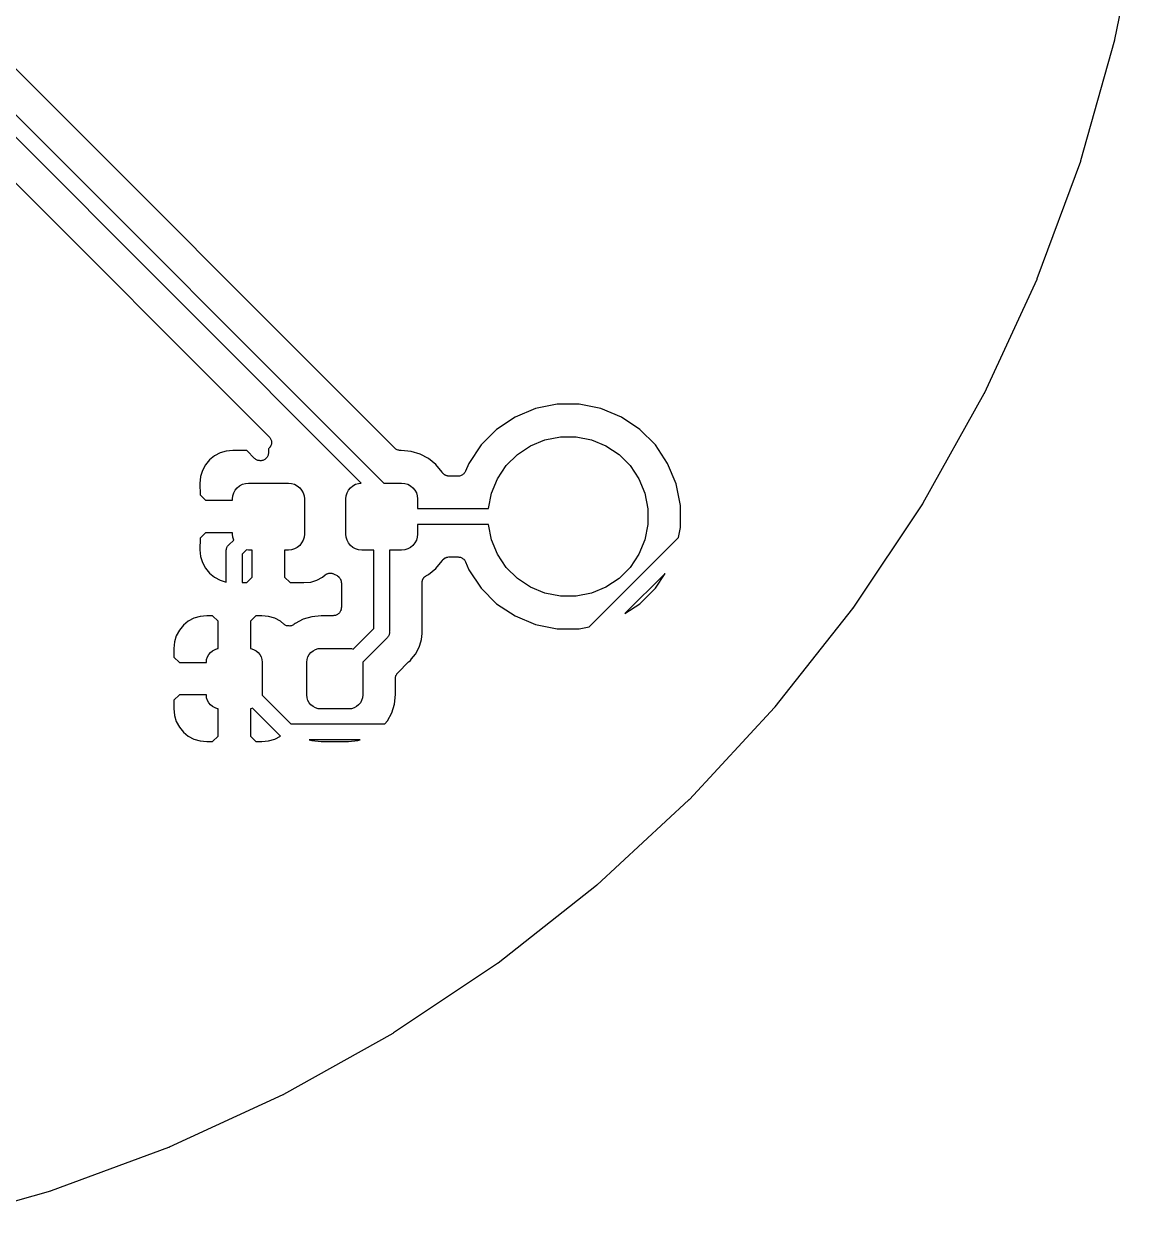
# Model space of a CAD drawing. Extents: x 123.4 to 173.6, y -130.1 to -79.9.
# Drawn here: x 155.84 to 173.32, y -129.34 to -110.62 of the extents above; entities that cross this region are included whole.
import ezdxf

# ---------------------------------------------------------------- set-up
doc = ezdxf.new("R2010")
doc.units = 0
doc.header["$MEASUREMENT"] = 0
doc.layers.add('BLACK', color=7, linetype='CONTINUOUS')

msp = doc.modelspace()

# ---------------------------------------------------------------- linework, layer by layer
at = {"layer": 'BLACK', "linetype": 'CONTINUOUS'}
for p, q in [((173.322, -108.937), (172.939, -110.862)), ((161.656, -117.262), (155.356, -110.962)), ((172.937, -110.872), (172.404, -112.762)), ((172.938, -110.868), (172.937, -110.872)), ((172.939, -110.864), (172.938, -110.868)), ((172.939, -110.862), (172.939, -110.864)), ((154.941, -111.266), (161.485, -117.81)), ((161.133, -117.811), (154.797, -111.475)), ((155.376, -112.772), (159.689, -117.085)), ((172.401, -112.771), (171.721, -114.613)), ((172.402, -112.767), (172.401, -112.771)), ((172.403, -112.763), (172.402, -112.767)), ((172.404, -112.762), (172.403, -112.763)), ((171.717, -114.622), (170.895, -116.405)), ((171.719, -114.618), (171.717, -114.622)), ((171.721, -114.615), (171.719, -114.618)), ((171.721, -114.613), (171.721, -114.615)), ((170.891, -116.414), (169.932, -118.127)), ((170.893, -116.411), (170.891, -116.414)), ((170.895, -116.407), (170.893, -116.411)), ((170.895, -116.405), (170.895, -116.407)), ((163.862, -116.645), (163.542, -116.777)), ((164.202, -116.577), (163.862, -116.645)), ((164.548, -116.577), (164.202, -116.577)), ((164.888, -116.645), (164.548, -116.577)), ((165.208, -116.777), (164.888, -116.645)), ((163.542, -116.777), (163.254, -116.969)), ((165.496, -116.969), (165.208, -116.777)), ((163.254, -116.969), (163.009, -117.214)), ((165.741, -117.214), (165.496, -116.969)), ((159.689, -117.085), (159.69, -117.086)), ((159.69, -117.086), (159.69, -117.086)), ((159.69, -117.086), (159.69, -117.086)), ((159.69, -117.086), (159.69, -117.086)), ((159.69, -117.086), (159.698, -117.096)), ((159.698, -117.096), (159.705, -117.105)), ((159.705, -117.105), (159.705, -117.106)), ((159.705, -117.106), (159.705, -117.106)), ((159.705, -117.106), (159.711, -117.117)), ((159.711, -117.117), (159.717, -117.127)), ((159.72, -117.213), (159.716, -117.224)), ((159.717, -117.127), (159.717, -117.128)), ((159.717, -117.128), (159.717, -117.128)), ((159.717, -117.128), (159.72, -117.14)), ((159.72, -117.14), (159.724, -117.151)), ((159.723, -117.201), (159.72, -117.213)), ((159.725, -117.189), (159.723, -117.201)), ((159.723, -117.201), (159.723, -117.201)), ((159.723, -117.201), (159.723, -117.201)), ((159.724, -117.151), (159.724, -117.151)), ((159.724, -117.151), (159.724, -117.152)), ((159.724, -117.152), (159.725, -117.164)), ((159.725, -117.164), (159.726, -117.176)), ((159.726, -117.176), (159.725, -117.189)), ((159.726, -117.176), (159.726, -117.176)), ((159.726, -117.176), (159.726, -117.176)), ((163.009, -117.214), (162.817, -117.502)), ((163.783, -117.227), (164.01, -117.133)), ((164.01, -117.133), (164.252, -117.085)), ((164.252, -117.085), (164.498, -117.085)), ((164.498, -117.085), (164.74, -117.133)), ((164.74, -117.133), (164.967, -117.227)), ((165.933, -117.502), (165.741, -117.214)), ((158.831, -117.386), (158.754, -117.449)), ((158.92, -117.338), (158.831, -117.386)), ((159.015, -117.309), (158.92, -117.338)), ((159.121, -117.299), (159.015, -117.309)), ((159.339, -117.301), (159.121, -117.299)), ((159.461, -117.424), (159.339, -117.301)), ((159.655, -117.405), (159.648, -117.415)), ((159.656, -117.405), (159.655, -117.405)), ((159.655, -117.405), (159.655, -117.405)), ((159.661, -117.394), (159.656, -117.405)), ((159.667, -117.384), (159.661, -117.394)), ((159.671, -117.372), (159.667, -117.383)), ((159.667, -117.383), (159.667, -117.384)), ((159.667, -117.384), (159.667, -117.384)), ((159.675, -117.36), (159.671, -117.372)), ((159.676, -117.348), (159.675, -117.36)), ((159.675, -117.36), (159.675, -117.36)), ((159.675, -117.36), (159.675, -117.36)), ((159.677, -117.336), (159.676, -117.348)), ((159.679, -117.273), (159.677, -117.274)), ((159.677, -117.274), (159.677, -117.334)), ((159.677, -117.334), (159.677, -117.335)), ((159.677, -117.335), (159.677, -117.335)), ((159.677, -117.335), (159.677, -117.335)), ((159.677, -117.335), (159.677, -117.336)), ((159.688, -117.265), (159.679, -117.273)), ((159.696, -117.256), (159.688, -117.265)), ((159.688, -117.265), (159.688, -117.265)), ((159.688, -117.265), (159.688, -117.265)), ((159.704, -117.246), (159.696, -117.256)), ((159.71, -117.235), (159.704, -117.246)), ((159.704, -117.246), (159.704, -117.246)), ((159.704, -117.246), (159.704, -117.246)), ((159.716, -117.225), (159.71, -117.235)), ((159.716, -117.224), (159.716, -117.224)), ((159.716, -117.224), (159.716, -117.225)), ((161.665, -117.269), (161.656, -117.262)), ((161.674, -117.277), (161.665, -117.269)), ((161.675, -117.277), (161.674, -117.277)), ((161.674, -117.277), (161.674, -117.277)), ((161.685, -117.283), (161.675, -117.277)), ((161.695, -117.289), (161.685, -117.283)), ((161.696, -117.289), (161.695, -117.289)), ((161.697, -117.289), (161.696, -117.289)), ((161.708, -117.293), (161.697, -117.289)), ((161.719, -117.296), (161.708, -117.293)), ((161.72, -117.296), (161.719, -117.296)), ((161.732, -117.298), (161.72, -117.296)), ((161.72, -117.296), (161.72, -117.296)), ((161.744, -117.299), (161.732, -117.298)), ((161.745, -117.299), (161.744, -117.299)), ((161.759, -117.299), (161.745, -117.299)), ((161.745, -117.299), (161.745, -117.299)), ((161.745, -117.299), (161.745, -117.299)), ((161.745, -117.299), (161.745, -117.299)), ((161.913, -117.314), (161.759, -117.299)), ((162.056, -117.357), (161.913, -117.314)), ((162.187, -117.428), (162.056, -117.357)), ((163.404, -117.538), (163.578, -117.364)), ((163.578, -117.364), (163.783, -117.227)), ((164.967, -117.227), (165.172, -117.364)), ((165.172, -117.364), (165.346, -117.538)), ((158.691, -117.526), (158.643, -117.615)), ((158.754, -117.449), (158.691, -117.526)), ((159.47, -117.431), (159.461, -117.424)), ((159.479, -117.439), (159.47, -117.431)), ((159.48, -117.439), (159.479, -117.439)), ((159.491, -117.445), (159.48, -117.439)), ((159.48, -117.439), (159.48, -117.439)), ((159.501, -117.451), (159.491, -117.445)), ((159.502, -117.451), (159.501, -117.451)), ((159.501, -117.451), (159.501, -117.451)), ((159.513, -117.455), (159.502, -117.451)), ((159.525, -117.458), (159.513, -117.455)), ((159.538, -117.459), (159.525, -117.458)), ((159.525, -117.458), (159.525, -117.458)), ((159.525, -117.458), (159.525, -117.458)), ((159.55, -117.461), (159.538, -117.459)), ((159.562, -117.46), (159.55, -117.461)), ((159.55, -117.461), (159.55, -117.461)), ((159.55, -117.461), (159.55, -117.461)), ((159.574, -117.458), (159.562, -117.46)), ((159.575, -117.458), (159.574, -117.458)), ((159.587, -117.455), (159.575, -117.458)), ((159.575, -117.458), (159.575, -117.458)), ((159.598, -117.451), (159.587, -117.455)), ((159.609, -117.446), (159.598, -117.451)), ((159.598, -117.451), (159.598, -117.451)), ((159.598, -117.451), (159.598, -117.451)), ((159.62, -117.44), (159.609, -117.446)), ((159.63, -117.432), (159.62, -117.44)), ((159.62, -117.44), (159.62, -117.44)), ((159.62, -117.44), (159.62, -117.44)), ((159.639, -117.424), (159.63, -117.432)), ((159.64, -117.424), (159.639, -117.424)), ((159.639, -117.424), (159.639, -117.424)), ((159.648, -117.415), (159.64, -117.424)), ((162.303, -117.522), (162.187, -117.428)), ((162.399, -117.64), (162.303, -117.522)), ((162.817, -117.502), (162.767, -117.624)), ((163.267, -117.743), (163.404, -117.538)), ((165.346, -117.538), (165.483, -117.743)), ((166.065, -117.822), (165.933, -117.502)), ((158.614, -117.71), (158.604, -117.815)), ((158.643, -117.615), (158.614, -117.71)), ((162.402, -117.645), (162.399, -117.64)), ((162.406, -117.65), (162.402, -117.645)), ((162.41, -117.655), (162.406, -117.65)), ((162.414, -117.659), (162.41, -117.655)), ((162.417, -117.664), (162.414, -117.659)), ((162.422, -117.668), (162.417, -117.664)), ((162.427, -117.673), (162.422, -117.668)), ((162.432, -117.676), (162.427, -117.673)), ((162.436, -117.68), (162.432, -117.676)), ((162.442, -117.683), (162.436, -117.68)), ((162.448, -117.687), (162.442, -117.683)), ((162.453, -117.689), (162.448, -117.687)), ((162.458, -117.692), (162.453, -117.689)), ((162.464, -117.694), (162.458, -117.692)), ((162.471, -117.696), (162.464, -117.694)), ((162.476, -117.698), (162.471, -117.696)), ((162.481, -117.699), (162.476, -117.698)), ((162.488, -117.7), (162.481, -117.699)), ((162.495, -117.701), (162.488, -117.7)), ((162.501, -117.701), (162.495, -117.701)), ((162.506, -117.702), (162.501, -117.701)), ((162.508, -117.702), (162.506, -117.702)), ((162.649, -117.702), (162.508, -117.702)), ((162.661, -117.701), (162.649, -117.702)), ((162.673, -117.7), (162.661, -117.701)), ((162.674, -117.7), (162.673, -117.7)), ((162.685, -117.696), (162.674, -117.7)), ((162.674, -117.7), (162.674, -117.7)), ((162.697, -117.693), (162.685, -117.696)), ((162.698, -117.692), (162.697, -117.693)), ((162.697, -117.693), (162.697, -117.693)), ((162.708, -117.687), (162.698, -117.692)), ((162.719, -117.681), (162.708, -117.687)), ((162.72, -117.681), (162.719, -117.681)), ((162.719, -117.681), (162.719, -117.681)), ((162.729, -117.673), (162.72, -117.681)), ((162.738, -117.666), (162.729, -117.673)), ((162.739, -117.665), (162.738, -117.666)), ((162.747, -117.656), (162.739, -117.665)), ((162.739, -117.665), (162.739, -117.665)), ((162.754, -117.647), (162.747, -117.656)), ((162.755, -117.646), (162.754, -117.646)), ((162.754, -117.646), (162.754, -117.647)), ((162.76, -117.636), (162.755, -117.646)), ((162.766, -117.625), (162.76, -117.636)), ((162.767, -117.624), (162.766, -117.625)), ((162.767, -117.624), (162.767, -117.624)), ((162.767, -117.624), (162.767, -117.624)), ((162.767, -117.624), (162.767, -117.624)), ((163.173, -117.97), (163.267, -117.743)), ((165.483, -117.743), (165.577, -117.97)), ((158.604, -117.815), (158.606, -117.996)), ((159.12, -118.011), (159.134, -117.964)), ((159.134, -117.964), (159.157, -117.921)), ((159.157, -117.921), (159.188, -117.883)), ((159.188, -117.883), (159.226, -117.852)), ((159.226, -117.852), (159.269, -117.829)), ((159.269, -117.829), (159.316, -117.815)), ((159.316, -117.815), (159.365, -117.81)), ((159.365, -117.81), (159.99, -117.81)), ((159.99, -117.81), (160.039, -117.815)), ((160.039, -117.815), (160.086, -117.829)), ((160.086, -117.829), (160.129, -117.852)), ((160.129, -117.852), (160.167, -117.883)), ((160.167, -117.883), (160.198, -117.921)), ((160.198, -117.921), (160.221, -117.964)), ((160.221, -117.964), (160.235, -118.011)), ((160.895, -118.011), (160.909, -117.964)), ((160.909, -117.964), (160.932, -117.921)), ((160.932, -117.921), (160.963, -117.883)), ((160.963, -117.883), (161.001, -117.852)), ((161.001, -117.852), (161.044, -117.829)), ((161.044, -117.829), (161.091, -117.815)), ((161.091, -117.815), (161.133, -117.811)), ((161.485, -117.81), (161.765, -117.81)), ((161.765, -117.81), (161.814, -117.815)), ((161.814, -117.815), (161.861, -117.829)), ((161.861, -117.829), (161.904, -117.852)), ((161.904, -117.852), (161.942, -117.883)), ((161.942, -117.883), (161.973, -117.921)), ((161.973, -117.921), (161.996, -117.964)), ((161.996, -117.964), (162.01, -118.011)), ((166.133, -118.162), (166.065, -117.822)), ((158.606, -117.996), (158.691, -118.081)), ((158.691, -118.081), (159.115, -118.081)), ((159.115, -118.06), (159.12, -118.011)), ((159.115, -118.081), (159.115, -118.06)), ((160.235, -118.011), (160.24, -118.06)), ((160.24, -118.06), (160.24, -118.61)), ((160.89, -118.06), (160.895, -118.011)), ((160.89, -118.61), (160.89, -118.06)), ((162.01, -118.011), (162.015, -118.06)), ((162.015, -118.06), (162.015, -118.21)), ((163.125, -118.21), (163.173, -117.97)), ((165.577, -117.97), (165.625, -118.212)), ((169.926, -118.136), (168.836, -119.768)), ((169.928, -118.132), (169.926, -118.136)), ((169.931, -118.129), (169.928, -118.132)), ((169.932, -118.127), (169.931, -118.129)), ((162.015, -118.21), (163.125, -118.21)), ((165.625, -118.212), (165.625, -118.458)), ((166.133, -118.508), (166.133, -118.162)), ((163.125, -118.46), (162.015, -118.46)), ((162.015, -118.46), (162.015, -118.61)), ((163.173, -118.7), (163.125, -118.46)), ((165.625, -118.458), (165.577, -118.7)), ((166.102, -118.664), (166.133, -118.508)), ((158.606, -118.674), (158.604, -118.855)), ((158.691, -118.589), (158.606, -118.674)), ((159.115, -118.589), (158.691, -118.589)), ((159.058, -118.777), (159.133, -118.703)), ((159.115, -118.61), (159.115, -118.589)), ((159.12, -118.659), (159.115, -118.61)), ((159.133, -118.703), (159.12, -118.659)), ((160.221, -118.706), (160.198, -118.749)), ((160.235, -118.659), (160.221, -118.706)), ((160.24, -118.61), (160.235, -118.659)), ((160.895, -118.659), (160.89, -118.61)), ((160.909, -118.706), (160.895, -118.659)), ((160.932, -118.749), (160.909, -118.706)), ((161.996, -118.706), (161.973, -118.749)), ((162.01, -118.659), (161.996, -118.706)), ((162.015, -118.61), (162.01, -118.659)), ((163.267, -118.927), (163.173, -118.7)), ((164.704, -120.062), (166.102, -118.664)), ((165.577, -118.7), (165.483, -118.927)), ((158.604, -118.855), (158.614, -118.96)), ((159.017, -118.864), (159.019, -118.845)), ((159.017, -118.87), (159.017, -118.864)), ((159.017, -118.864), (159.017, -118.864)), ((159.017, -118.876), (159.017, -118.87)), ((159.017, -119.361), (159.017, -118.876)), ((159.019, -118.845), (159.026, -118.822)), ((159.026, -118.822), (159.038, -118.8)), ((159.038, -118.8), (159.054, -118.781)), ((159.054, -118.781), (159.058, -118.777)), ((159.332, -118.857), (159.267, -118.922)), ((159.365, -118.86), (159.332, -118.857)), ((159.423, -118.86), (159.365, -118.86)), ((159.423, -119.284), (159.423, -118.86)), ((159.99, -118.86), (159.931, -118.86)), ((159.931, -118.86), (159.931, -119.284)), ((160.039, -118.855), (159.99, -118.86)), ((160.086, -118.841), (160.039, -118.855)), ((160.129, -118.818), (160.086, -118.841)), ((160.167, -118.787), (160.129, -118.818)), ((160.198, -118.749), (160.167, -118.787)), ((160.963, -118.787), (160.932, -118.749)), ((161.001, -118.818), (160.963, -118.787)), ((161.044, -118.841), (161.001, -118.818)), ((161.091, -118.855), (161.044, -118.841)), ((161.14, -118.86), (161.091, -118.855)), ((161.328, -118.86), (161.14, -118.86)), ((161.327, -120.088), (161.328, -118.86)), ((161.765, -118.86), (161.577, -118.86)), ((161.577, -118.86), (161.577, -120.134)), ((161.814, -118.855), (161.765, -118.86)), ((161.861, -118.841), (161.814, -118.855)), ((161.904, -118.818), (161.861, -118.841)), ((161.942, -118.787), (161.904, -118.818)), ((161.973, -118.749), (161.942, -118.787)), ((158.614, -118.96), (158.643, -119.055)), ((158.643, -119.055), (158.691, -119.144)), ((159.267, -118.922), (159.267, -119.369)), ((162.303, -119.148), (162.398, -119.031)), ((162.398, -119.031), (162.4, -119.029)), ((162.4, -119.029), (162.403, -119.024)), ((162.403, -119.024), (162.407, -119.019)), ((162.407, -119.019), (162.411, -119.013)), ((162.411, -119.013), (162.415, -119.009)), ((162.415, -119.009), (162.418, -119.005)), ((162.418, -119.005), (162.424, -119.001)), ((162.424, -119.001), (162.429, -118.996)), ((162.429, -118.996), (162.433, -118.993)), ((162.433, -118.993), (162.438, -118.989)), ((162.438, -118.989), (162.444, -118.986)), ((162.444, -118.986), (162.449, -118.982)), ((162.449, -118.982), (162.455, -118.98)), ((162.455, -118.98), (162.459, -118.978)), ((162.459, -118.978), (162.466, -118.976)), ((162.466, -118.976), (162.472, -118.973)), ((162.472, -118.973), (162.478, -118.972)), ((162.478, -118.972), (162.483, -118.97)), ((162.483, -118.97), (162.49, -118.97)), ((162.49, -118.97), (162.497, -118.968)), ((162.497, -118.968), (162.502, -118.969)), ((162.502, -118.969), (162.508, -118.968)), ((162.508, -118.968), (162.649, -118.968)), ((162.649, -118.968), (162.65, -118.968)), ((162.65, -118.968), (162.65, -118.968)), ((162.65, -118.968), (162.65, -118.968)), ((162.65, -118.968), (162.651, -118.968)), ((162.651, -118.968), (162.663, -118.969)), ((162.663, -118.969), (162.675, -118.971)), ((162.675, -118.971), (162.675, -118.971)), ((162.675, -118.971), (162.676, -118.971)), ((162.676, -118.971), (162.687, -118.974)), ((162.687, -118.974), (162.699, -118.978)), ((162.699, -118.978), (162.699, -118.978)), ((162.699, -118.978), (162.7, -118.978)), ((162.7, -118.978), (162.71, -118.984)), ((162.71, -118.984), (162.72, -118.99)), ((162.72, -118.99), (162.721, -118.99)), ((162.721, -118.99), (162.721, -118.99)), ((162.721, -118.99), (162.73, -118.998)), ((162.73, -118.998), (162.739, -119.005)), ((162.739, -119.005), (162.74, -119.006)), ((162.74, -119.006), (162.74, -119.006)), ((162.74, -119.006), (162.748, -119.015)), ((162.748, -119.015), (162.755, -119.025)), ((162.755, -119.025), (162.755, -119.025)), ((162.755, -119.025), (162.756, -119.025)), ((162.756, -119.025), (162.761, -119.036)), ((162.761, -119.036), (162.767, -119.046)), ((162.767, -119.046), (162.817, -119.168)), ((163.404, -119.132), (163.267, -118.927)), ((165.483, -118.927), (165.346, -119.132)), ((158.691, -119.144), (158.754, -119.221)), ((158.754, -119.221), (158.831, -119.284)), ((160.524, -119.284), (160.566, -119.25)), ((160.566, -119.25), (160.566, -119.249)), ((160.566, -119.249), (160.566, -119.249)), ((160.566, -119.249), (160.566, -119.249)), ((160.566, -119.249), (160.567, -119.249)), ((160.567, -119.249), (160.577, -119.242)), ((160.577, -119.242), (160.587, -119.236)), ((160.587, -119.236), (160.588, -119.235)), ((160.587, -119.236), (160.587, -119.236)), ((160.588, -119.235), (160.599, -119.231)), ((160.599, -119.231), (160.61, -119.226)), ((160.61, -119.226), (160.61, -119.226)), ((160.61, -119.226), (160.611, -119.226)), ((160.611, -119.226), (160.622, -119.224)), ((160.622, -119.224), (160.634, -119.222)), ((160.634, -119.222), (160.635, -119.222)), ((160.635, -119.222), (160.635, -119.222)), ((160.635, -119.222), (160.647, -119.222)), ((160.647, -119.222), (160.659, -119.222)), ((160.659, -119.222), (160.659, -119.222)), ((160.659, -119.222), (160.66, -119.222)), ((160.66, -119.222), (160.672, -119.224)), ((160.672, -119.224), (160.683, -119.227)), ((160.683, -119.227), (160.684, -119.227)), ((160.684, -119.227), (160.684, -119.227)), ((160.684, -119.227), (160.695, -119.232)), ((160.695, -119.232), (160.706, -119.236)), ((160.706, -119.236), (160.707, -119.236)), ((160.707, -119.236), (160.707, -119.237)), ((160.707, -119.237), (160.708, -119.237)), ((160.708, -119.237), (160.752, -119.261)), ((160.752, -119.261), (160.754, -119.262)), ((160.754, -119.262), (160.759, -119.265)), ((160.759, -119.265), (160.764, -119.268)), ((160.764, -119.268), (160.769, -119.272)), ((160.769, -119.272), (160.774, -119.276)), ((160.774, -119.276), (160.778, -119.28)), ((162.128, -119.279), (162.132, -119.275)), ((162.132, -119.275), (162.138, -119.271)), ((162.138, -119.271), (162.143, -119.267)), ((162.143, -119.267), (162.148, -119.264)), ((162.148, -119.264), (162.153, -119.261)), ((162.153, -119.261), (162.187, -119.242)), ((162.187, -119.242), (162.303, -119.148)), ((162.817, -119.168), (163.009, -119.456)), ((163.578, -119.306), (163.404, -119.132)), ((165.346, -119.132), (165.172, -119.306)), ((165.895, -119.225), (165.265, -119.855)), ((165.741, -119.456), (165.895, -119.225)), ((158.831, -119.284), (158.92, -119.332)), ((158.92, -119.332), (159.015, -119.361)), ((159.015, -119.361), (159.017, -119.361)), ((159.267, -119.369), (159.339, -119.369)), ((159.339, -119.369), (159.423, -119.284)), ((159.931, -119.284), (160.016, -119.369)), ((160.016, -119.369), (160.234, -119.371)), ((160.234, -119.371), (160.34, -119.361)), ((160.34, -119.361), (160.435, -119.332)), ((160.435, -119.332), (160.524, -119.284)), ((160.778, -119.28), (160.783, -119.283)), ((160.783, -119.283), (160.787, -119.289)), ((160.787, -119.289), (160.792, -119.294)), ((160.792, -119.294), (160.795, -119.298)), ((160.795, -119.298), (160.798, -119.303)), ((160.798, -119.303), (160.801, -119.309)), ((160.801, -119.309), (160.805, -119.314)), ((160.805, -119.314), (160.807, -119.32)), ((160.807, -119.32), (160.81, -119.325)), ((160.81, -119.325), (160.812, -119.331)), ((160.812, -119.331), (160.814, -119.337)), ((160.814, -119.337), (160.815, -119.343)), ((160.815, -119.343), (160.817, -119.348)), ((160.817, -119.348), (160.818, -119.355)), ((160.818, -119.355), (160.819, -119.362)), ((160.819, -119.362), (160.819, -119.367)), ((160.819, -119.367), (160.82, -119.373)), ((160.82, -119.373), (160.82, -119.762)), ((162.085, -119.373), (162.086, -119.371)), ((162.085, -120.103), (162.085, -119.373)), ((162.086, -119.36), (162.088, -119.353)), ((162.086, -119.366), (162.086, -119.36)), ((162.086, -119.371), (162.086, -119.366)), ((162.088, -119.347), (162.09, -119.341)), ((162.088, -119.353), (162.088, -119.347)), ((162.09, -119.341), (162.091, -119.336)), ((162.091, -119.336), (162.094, -119.329)), ((162.094, -119.329), (162.096, -119.323)), ((162.096, -119.323), (162.098, -119.318)), ((162.098, -119.318), (162.101, -119.313)), ((162.101, -119.313), (162.104, -119.307)), ((162.104, -119.307), (162.108, -119.301)), ((162.108, -119.301), (162.111, -119.297)), ((162.111, -119.297), (162.114, -119.292)), ((162.114, -119.292), (162.119, -119.287)), ((162.119, -119.287), (162.124, -119.282)), ((162.124, -119.282), (162.128, -119.279)), ((163.009, -119.456), (163.254, -119.701)), ((163.783, -119.443), (163.578, -119.306)), ((164.01, -119.537), (163.783, -119.443)), ((164.967, -119.443), (164.74, -119.537)), ((165.172, -119.306), (164.967, -119.443)), ((165.496, -119.701), (165.741, -119.456)), ((164.252, -119.585), (164.01, -119.537)), ((164.498, -119.585), (164.252, -119.585)), ((164.74, -119.537), (164.498, -119.585)), ((160.797, -119.834), (160.79, -119.843)), ((160.798, -119.833), (160.797, -119.834)), ((160.804, -119.822), (160.798, -119.833)), ((160.798, -119.833), (160.798, -119.833)), ((160.809, -119.812), (160.804, -119.822)), ((160.81, -119.811), (160.809, -119.812)), ((160.809, -119.812), (160.809, -119.812)), ((160.813, -119.8), (160.81, -119.811)), ((160.817, -119.788), (160.813, -119.8)), ((160.818, -119.776), (160.817, -119.787)), ((160.817, -119.787), (160.817, -119.788)), ((160.817, -119.788), (160.817, -119.788)), ((160.819, -119.764), (160.818, -119.776)), ((160.82, -119.762), (160.819, -119.763)), ((160.819, -119.763), (160.819, -119.763)), ((160.819, -119.763), (160.819, -119.763)), ((160.819, -119.763), (160.819, -119.764)), ((163.254, -119.701), (163.542, -119.893)), ((165.265, -119.855), (165.496, -119.701)), ((168.83, -119.777), (167.614, -121.318)), ((168.832, -119.773), (168.83, -119.777)), ((168.835, -119.77), (168.832, -119.773)), ((168.836, -119.768), (168.835, -119.77)), ((158.421, -119.976), (158.344, -120.039)), ((158.51, -119.928), (158.421, -119.976)), ((158.605, -119.899), (158.51, -119.928)), ((158.71, -119.889), (158.605, -119.899)), ((158.803, -119.891), (158.71, -119.889)), ((158.888, -119.976), (158.803, -119.891)), ((158.888, -120.403), (158.888, -119.976)), ((159.482, -119.891), (159.397, -119.976)), ((159.397, -119.976), (159.397, -120.403)), ((159.575, -119.889), (159.482, -119.891)), ((159.68, -119.899), (159.575, -119.889)), ((159.775, -119.928), (159.68, -119.899)), ((159.864, -119.976), (159.775, -119.928)), ((159.921, -120.022), (159.864, -119.976)), ((159.93, -120.029), (159.921, -120.022)), ((160.08, -120.023), (160.07, -120.03)), ((160.081, -120.023), (160.08, -120.023)), ((160.082, -120.022), (160.081, -120.023)), ((160.081, -120.023), (160.081, -120.023)), ((160.081, -120.023), (160.081, -120.023)), ((160.094, -120.012), (160.082, -120.022)), ((160.22, -119.945), (160.094, -120.012)), ((160.356, -119.904), (160.22, -119.945)), ((160.505, -119.889), (160.356, -119.904)), ((160.692, -119.889), (160.505, -119.889)), ((160.704, -119.888), (160.692, -119.889)), ((160.716, -119.887), (160.704, -119.888)), ((160.717, -119.887), (160.716, -119.887)), ((160.729, -119.883), (160.717, -119.887)), ((160.717, -119.887), (160.717, -119.887)), ((160.74, -119.88), (160.729, -119.883)), ((160.741, -119.879), (160.74, -119.879)), ((160.74, -119.879), (160.74, -119.88)), ((160.751, -119.874), (160.741, -119.879)), ((160.762, -119.868), (160.751, -119.874)), ((160.763, -119.868), (160.762, -119.868)), ((160.762, -119.868), (160.762, -119.868)), ((160.772, -119.86), (160.763, -119.868)), ((160.781, -119.853), (160.772, -119.86)), ((160.782, -119.852), (160.781, -119.853)), ((160.79, -119.843), (160.782, -119.852)), ((160.782, -119.852), (160.782, -119.852)), ((163.542, -119.893), (163.862, -120.025)), ((163.862, -120.025), (164.202, -120.093)), ((158.233, -120.205), (158.204, -120.3)), ((158.281, -120.116), (158.233, -120.205)), ((158.344, -120.039), (158.281, -120.116)), ((159.94, -120.036), (159.93, -120.029)), ((159.941, -120.036), (159.94, -120.036)), ((159.952, -120.041), (159.941, -120.036)), ((159.941, -120.036), (159.941, -120.036)), ((159.963, -120.045), (159.952, -120.041)), ((159.964, -120.045), (159.963, -120.045)), ((159.964, -120.046), (159.964, -120.045)), ((159.976, -120.048), (159.964, -120.046)), ((159.987, -120.05), (159.976, -120.048)), ((159.988, -120.05), (159.987, -120.05)), ((160, -120.05), (159.988, -120.05)), ((159.988, -120.05), (159.988, -120.05)), ((160.012, -120.051), (160, -120.05)), ((160.013, -120.051), (160.012, -120.051)), ((160.025, -120.048), (160.013, -120.051)), ((160.013, -120.051), (160.013, -120.051)), ((160.036, -120.046), (160.025, -120.048)), ((160.037, -120.046), (160.036, -120.046)), ((160.048, -120.041), (160.037, -120.046)), ((160.037, -120.046), (160.037, -120.046)), ((160.059, -120.037), (160.048, -120.041)), ((160.06, -120.037), (160.059, -120.037)), ((160.07, -120.03), (160.06, -120.036)), ((160.06, -120.036), (160.06, -120.037)), ((161.004, -120.412), (161.327, -120.088)), ((161.557, -120.21), (161.55, -120.219)), ((161.569, -120.188), (161.557, -120.21)), ((161.571, -120.18), (161.569, -120.188)), ((161.576, -120.165), (161.571, -120.18)), ((161.577, -120.146), (161.576, -120.165)), ((161.577, -120.134), (161.578, -120.14)), ((161.578, -120.14), (161.577, -120.146)), ((161.577, -120.146), (161.577, -120.146)), ((162.076, -120.264), (162.086, -120.165)), ((162.086, -120.108), (162.085, -120.103)), ((162.086, -120.113), (162.086, -120.108)), ((162.086, -120.115), (162.086, -120.113)), ((162.089, -120.14), (162.086, -120.115)), ((162.086, -120.165), (162.089, -120.14)), ((162.086, -120.165), (162.086, -120.165)), ((164.202, -120.093), (164.548, -120.093)), ((164.548, -120.093), (164.704, -120.062)), ((158.204, -120.3), (158.194, -120.405)), ((160.456, -120.404), (160.499, -120.4)), ((160.499, -120.4), (160.936, -120.4)), ((160.936, -120.4), (160.979, -120.404)), ((161.537, -120.233), (161.155, -120.615)), ((161.541, -120.229), (161.537, -120.233)), ((161.55, -120.219), (161.541, -120.229)), ((161.981, -120.493), (162.04, -120.383)), ((162.04, -120.383), (162.05, -120.352)), ((162.05, -120.352), (162.076, -120.264)), ((158.194, -120.405), (158.196, -120.536)), ((158.196, -120.536), (158.281, -120.621)), ((158.705, -120.619), (158.709, -120.576)), ((158.709, -120.576), (158.722, -120.535)), ((158.722, -120.535), (158.742, -120.497)), ((158.742, -120.497), (158.769, -120.464)), ((158.769, -120.464), (158.802, -120.437)), ((158.802, -120.437), (158.84, -120.417)), ((158.84, -120.417), (158.881, -120.404)), ((158.881, -120.404), (158.888, -120.403)), ((159.397, -120.403), (159.404, -120.404)), ((159.404, -120.404), (159.445, -120.417)), ((159.445, -120.417), (159.483, -120.437)), ((159.483, -120.437), (159.516, -120.464)), ((159.516, -120.464), (159.543, -120.497)), ((159.543, -120.497), (159.563, -120.535)), ((159.563, -120.535), (159.576, -120.576)), ((159.576, -120.576), (159.58, -120.619)), ((160.28, -120.619), (160.284, -120.576)), ((160.284, -120.576), (160.297, -120.535)), ((160.297, -120.535), (160.317, -120.497)), ((160.317, -120.497), (160.344, -120.464)), ((160.344, -120.464), (160.377, -120.437)), ((160.377, -120.437), (160.415, -120.417)), ((160.415, -120.417), (160.456, -120.404)), ((160.979, -120.404), (161.004, -120.412)), ((161.902, -120.59), (161.921, -120.567)), ((161.921, -120.567), (161.981, -120.493)), ((158.281, -120.621), (158.705, -120.621)), ((158.705, -120.621), (158.705, -120.619)), ((159.58, -120.619), (159.58, -121.131)), ((160.28, -121.131), (160.28, -120.619)), ((161.155, -120.615), (161.155, -120.619)), ((161.155, -120.619), (161.155, -121.131)), ((161.703, -120.784), (161.874, -120.614)), ((161.874, -120.614), (161.875, -120.613)), ((161.875, -120.613), (161.879, -120.609)), ((161.879, -120.609), (161.883, -120.606)), ((161.883, -120.606), (161.902, -120.59)), ((161.666, -120.872), (161.667, -120.861)), ((161.666, -120.874), (161.666, -120.872)), ((161.666, -121.125), (161.666, -120.874)), ((161.666, -120.874), (161.666, -120.874)), ((161.666, -120.874), (161.666, -120.874)), ((161.666, -120.874), (161.666, -120.874)), ((161.667, -120.861), (161.669, -120.849)), ((161.669, -120.848), (161.672, -120.837)), ((161.669, -120.849), (161.669, -120.848)), ((161.669, -120.848), (161.669, -120.848)), ((161.672, -120.837), (161.676, -120.825)), ((161.676, -120.824), (161.682, -120.814)), ((161.676, -120.825), (161.676, -120.824)), ((161.676, -120.825), (161.676, -120.825)), ((161.682, -120.814), (161.688, -120.804)), ((161.688, -120.802), (161.696, -120.794)), ((161.688, -120.803), (161.688, -120.802)), ((161.688, -120.804), (161.688, -120.803)), ((161.696, -120.794), (161.703, -120.784)), ((158.281, -121.129), (158.196, -121.214)), ((158.705, -121.129), (158.281, -121.129)), ((158.705, -121.131), (158.705, -121.129)), ((158.709, -121.174), (158.705, -121.131)), ((159.58, -121.131), (159.58, -121.135)), ((159.58, -121.135), (160.029, -121.585)), ((160.284, -121.174), (160.28, -121.131)), ((161.155, -121.131), (161.151, -121.174)), ((161.651, -121.274), (161.666, -121.125)), ((158.196, -121.214), (158.194, -121.345)), ((158.722, -121.215), (158.709, -121.174)), ((158.742, -121.253), (158.722, -121.215)), ((158.769, -121.286), (158.742, -121.253)), ((158.802, -121.313), (158.769, -121.286)), ((158.84, -121.333), (158.802, -121.313)), ((158.881, -121.346), (158.84, -121.333)), ((159.429, -121.338), (159.404, -121.346)), ((159.864, -121.774), (159.429, -121.338)), ((160.297, -121.215), (160.284, -121.174)), ((160.317, -121.253), (160.297, -121.215)), ((160.344, -121.286), (160.317, -121.253)), ((160.377, -121.313), (160.344, -121.286)), ((160.415, -121.333), (160.377, -121.313)), ((160.456, -121.346), (160.415, -121.333)), ((161.02, -121.333), (160.979, -121.346)), ((161.058, -121.313), (161.02, -121.333)), ((161.091, -121.286), (161.058, -121.313)), ((161.118, -121.253), (161.091, -121.286)), ((161.138, -121.215), (161.118, -121.253)), ((161.151, -121.174), (161.138, -121.215)), ((161.61, -121.41), (161.651, -121.274)), ((167.608, -121.326), (166.275, -122.768)), ((167.61, -121.323), (167.608, -121.326)), ((167.613, -121.32), (167.61, -121.323)), ((167.614, -121.318), (167.613, -121.32)), ((158.194, -121.345), (158.204, -121.45)), ((158.204, -121.45), (158.233, -121.545)), ((158.888, -121.347), (158.881, -121.346)), ((158.888, -121.774), (158.888, -121.347)), ((159.404, -121.346), (159.397, -121.347)), ((159.397, -121.347), (159.397, -121.774)), ((160.499, -121.35), (160.456, -121.346)), ((160.936, -121.35), (160.499, -121.35)), ((160.979, -121.346), (160.936, -121.35)), ((161.543, -121.536), (161.61, -121.41)), ((158.233, -121.545), (158.281, -121.634)), ((158.281, -121.634), (158.344, -121.711)), ((158.344, -121.711), (158.421, -121.774)), ((160.029, -121.585), (161.503, -121.585)), ((161.503, -121.585), (161.543, -121.536)), ((158.421, -121.774), (158.51, -121.822)), ((158.51, -121.822), (158.605, -121.851)), ((158.605, -121.851), (158.71, -121.861)), ((158.71, -121.861), (158.803, -121.859)), ((158.803, -121.859), (158.888, -121.774)), ((159.397, -121.774), (159.482, -121.859)), ((159.482, -121.859), (159.575, -121.861)), ((159.575, -121.861), (159.68, -121.851)), ((159.68, -121.851), (159.775, -121.822)), ((159.775, -121.822), (159.864, -121.774)), ((159.864, -121.774), (159.864, -121.774)), ((160.318, -121.835), (160.356, -121.846)), ((161.117, -121.835), (160.318, -121.835)), ((160.356, -121.846), (160.505, -121.861)), ((160.505, -121.861), (160.93, -121.861)), ((160.93, -121.861), (161.079, -121.846)), ((161.079, -121.846), (161.117, -121.835)), ((166.268, -122.775), (164.826, -124.108)), ((166.271, -122.772), (166.268, -122.775)), ((166.274, -122.769), (166.271, -122.772)), ((166.275, -122.768), (166.274, -122.769)), ((164.818, -124.114), (163.277, -125.33)), ((164.821, -124.111), (164.818, -124.114)), ((164.825, -124.109), (164.821, -124.111)), ((164.826, -124.108), (164.825, -124.109)), ((163.268, -125.336), (161.636, -126.426)), ((163.272, -125.333), (163.268, -125.336)), ((163.275, -125.331), (163.272, -125.333)), ((163.277, -125.33), (163.275, -125.331)), ((161.627, -126.432), (159.914, -127.391)), ((161.631, -126.429), (161.627, -126.432)), ((161.634, -126.427), (161.631, -126.429)), ((161.636, -126.426), (161.634, -126.427)), ((159.905, -127.395), (158.122, -128.217)), ((159.909, -127.393), (159.905, -127.395)), ((159.913, -127.392), (159.909, -127.393)), ((159.914, -127.391), (159.913, -127.392)), ((158.113, -128.221), (156.271, -128.901)), ((158.117, -128.219), (158.113, -128.221)), ((158.121, -128.218), (158.117, -128.219)), ((158.122, -128.217), (158.121, -128.218)), ((156.262, -128.904), (154.709, -129.342)), ((156.265, -128.902), (156.262, -128.904)), ((156.269, -128.901), (156.265, -128.902)), ((156.271, -128.901), (156.269, -128.901))]:
    msp.add_line(p, q, dxfattribs=at)

doc.saveas('drawing.dxf')
